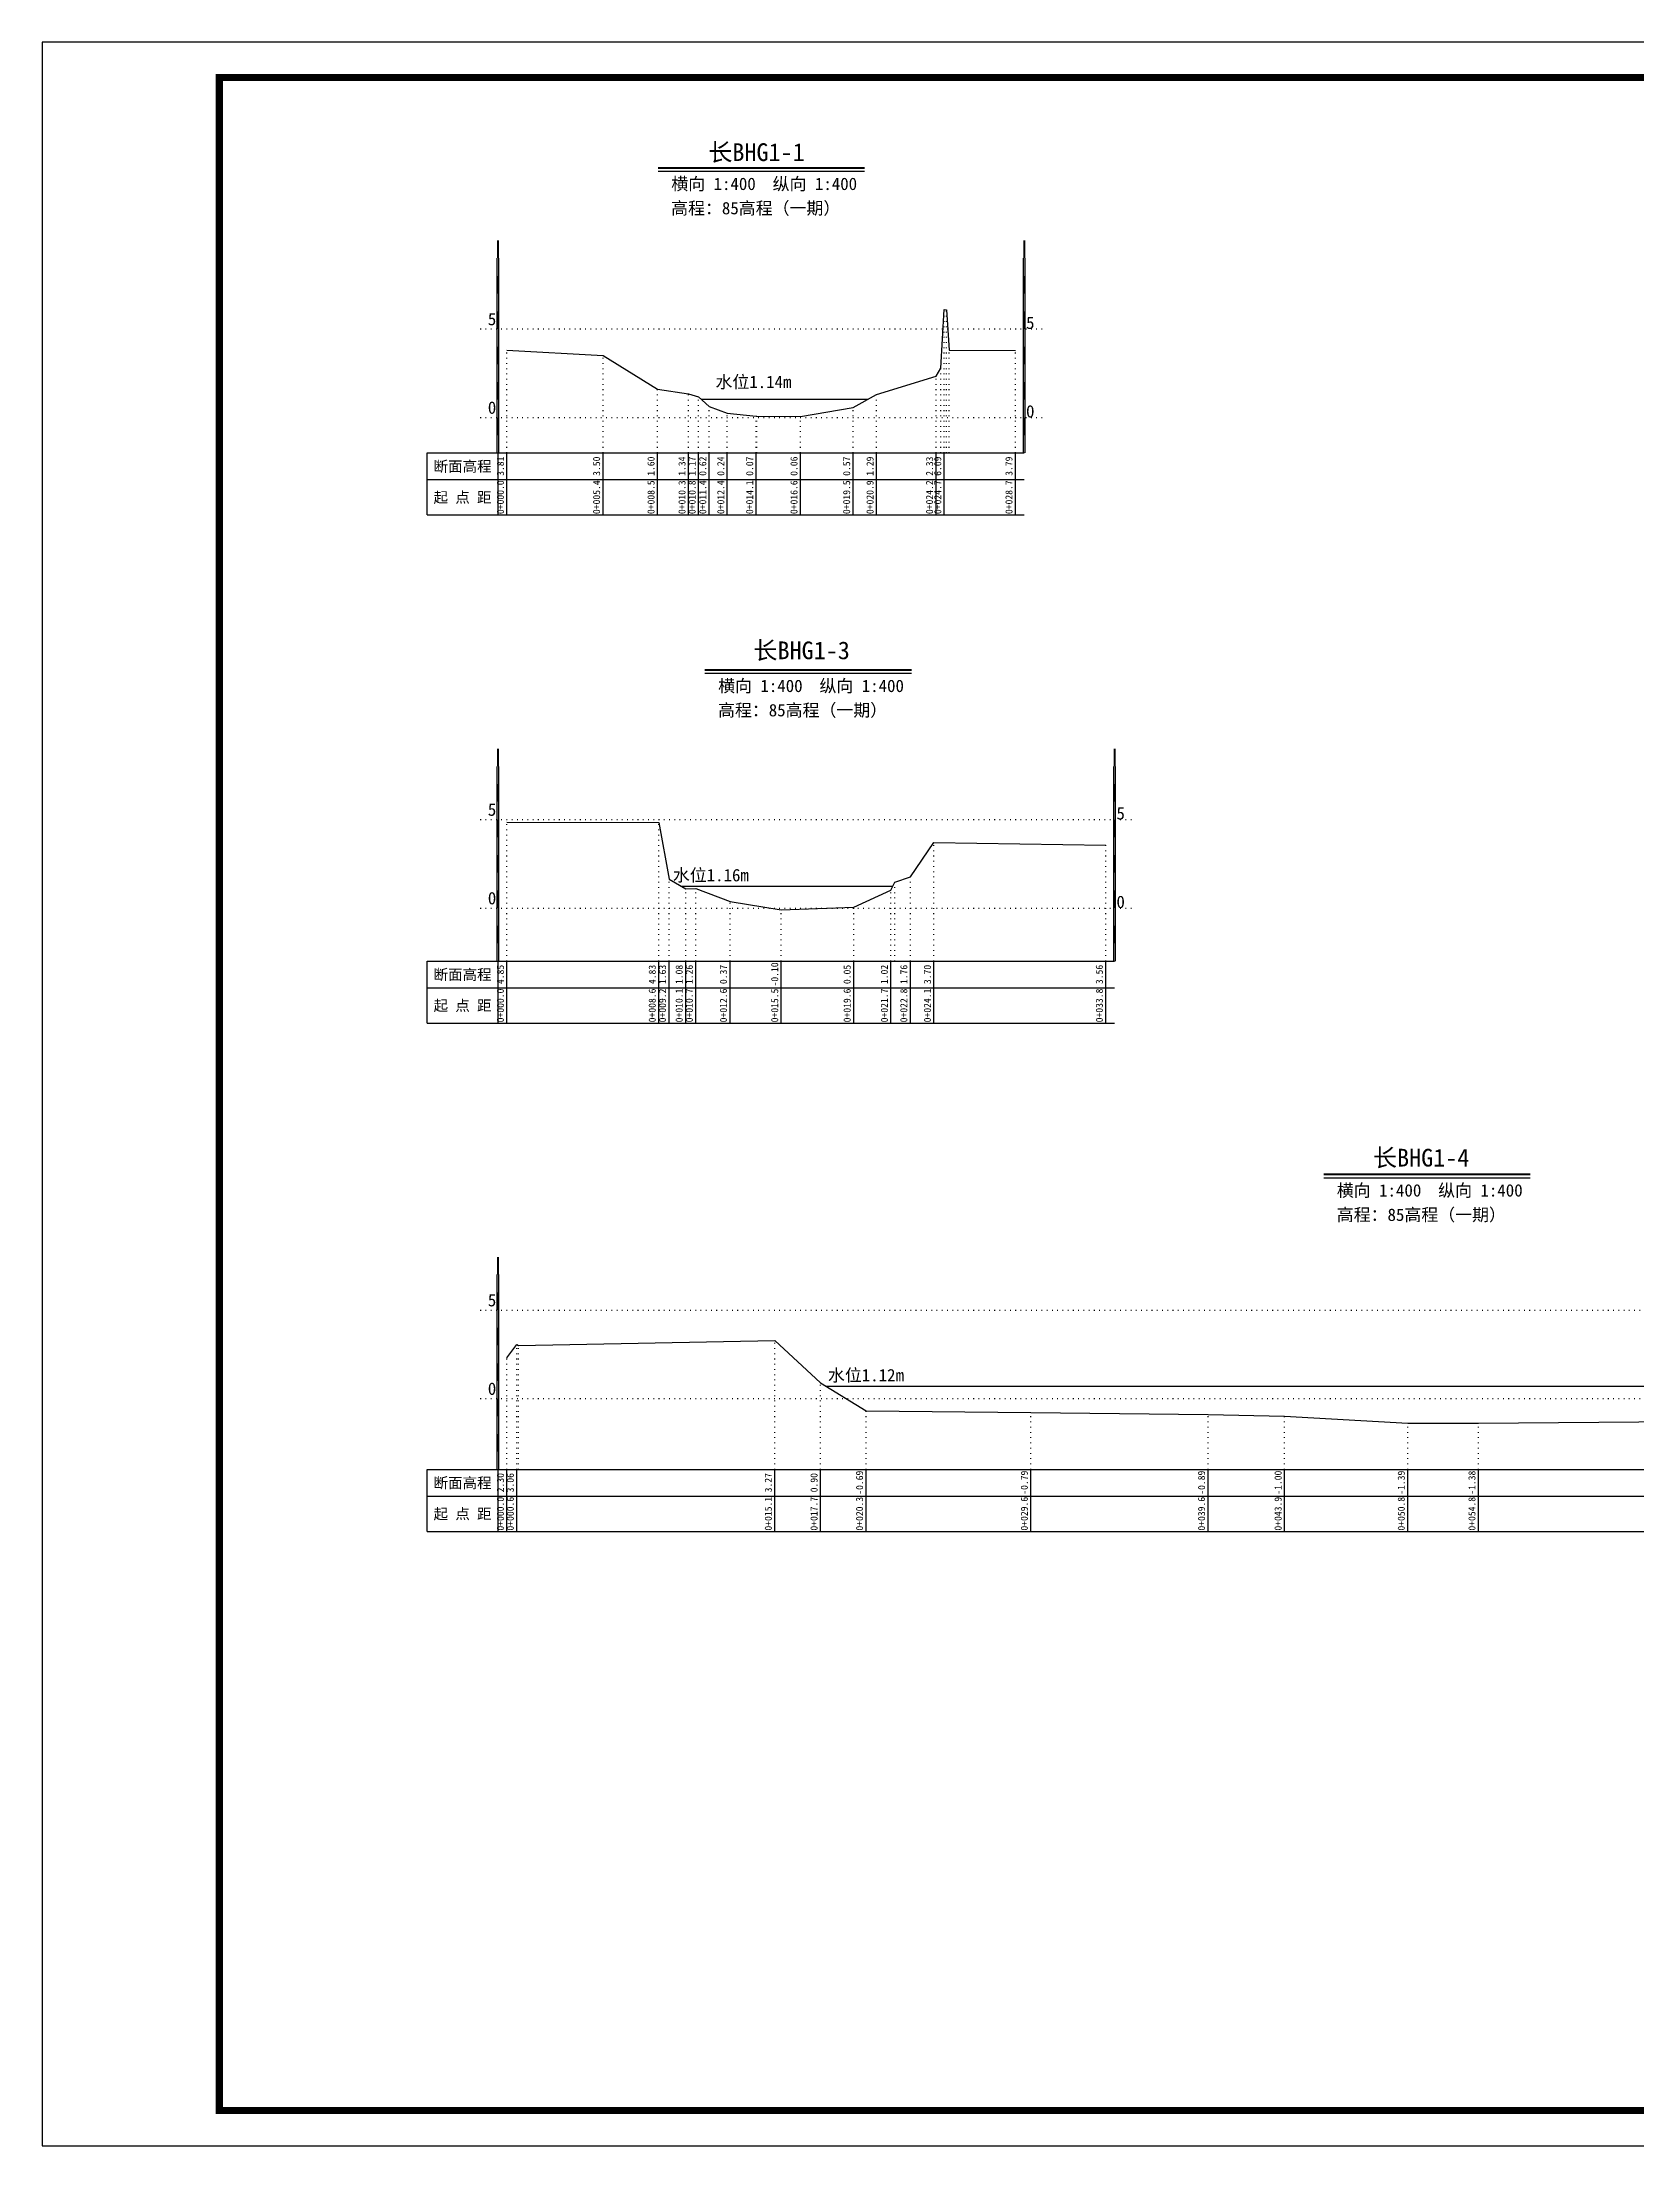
# Model space of a CAD drawing. Header units: millimetres. Extents: x 518104 to 523342, y 3371901 to 3372198.
# Drawn here: x 518104.4 to 518329.4, y 3371900.9 to 3372197.9 of the extents above; entities that cross this region are included whole.
import ezdxf
from ezdxf.enums import TextEntityAlignment as Align

# ---------------------------------------------------------------- set-up
doc = ezdxf.new("R2010")
doc.units = ezdxf.units.MM
doc.header["$LTSCALE"] = 0.4
doc.header["$MEASUREMENT"] = 0
doc.linetypes.add('X4', pattern=[1.6, 0, -1.6])
for name, color, linetype in [('DMX', 1, 'Continuous'), ('zdm1', 5, 'Continuous'), ('ZDMT5', 3, 'Continuous'), ('图层1', 4, 'Continuous'), ('图框', 7, 'Continuous'), ('断面名称', 5, 'Continuous'), ('比例尺', 3, 'Continuous')]:
    doc.layers.add(name, color=color, linetype=linetype)
doc.styles.add('HDM', font='仿宋_GB2312.ttf')

msp = doc.modelspace()

# ---------------------------------------------------------------- linework, layer by layer
at = {"layer": 'DMX', "linetype": 'Continuous', "flags": 128}
for points in [[(518169.93, 3372154.4), (518183.51, 3372153.62), (518191.18, 3372148.87), (518195.56, 3372148.22), (518196.98, 3372147.8), (518198.48, 3372146.42), (518201.03, 3372145.47), (518205.11, 3372145.05), (518205.18, 3372145.07), (518211.36, 3372145.02), (518218.78, 3372146.3), (518222.08, 3372148.1), (518230.48, 3372150.7), (518231.16, 3372151.85), (518231.63, 3372160.1), (518231.96, 3372160.05), (518232.33, 3372154.4), (518241.68, 3372154.35)], [(518169.93, 3372087.75), (518191.36, 3372087.7), (518192.81, 3372079.7), (518195.16, 3372078.32), (518196.58, 3372078.36), (518201.41, 3372076.55), (518208.63, 3372075.37), (518218.86, 3372075.75), (518224.11, 3372078.17), (518224.66, 3372079.27), (518226.86, 3372080.02), (518230.18, 3372084.87), (518254.43, 3372084.52)], [(518169.93, 3372012.12), (518171.33, 3372014.02), (518171.56, 3372013.85), (518207.73, 3372014.55), (518214.18, 3372008.62), (518220.61, 3372004.65), (518220.61, 3372004.65), (518243.86, 3372004.4), (518268.86, 3372004.15), (518268.86, 3372004.15), (518279.66, 3372003.87), (518297.03, 3372002.9), (518297.03, 3372002.9), (518307.01, 3372002.92), (518335.28, 3372003.12), (518350.21, 3372003.35), (518350.21, 3372003.35), (518367.56, 3372003.8), (518383.33, 3372004.72), (518383.33, 3372004.72), (518394.51, 3372011.27), (518401.41, 3372016.2), (518429.28, 3372016.25)]]:
    msp.add_lwpolyline(points, dxfattribs=at)
at = {"layer": 'zdm1', "linetype": 'Continuous'}
for p, q in [((518168.56, 3372139.87), (518168.56, 3372167.37)), ((518168.81, 3372139.87), (518168.81, 3372167.37)), ((518242.81, 3372139.87), (518242.81, 3372167.37)), ((518243.06, 3372139.87), (518243.06, 3372167.37)), ((518158.68, 3372139.87), (518169.93, 3372139.87)), ((518158.68, 3372131.12), (518158.68, 3372139.87)), ((518168.68, 3372131.12), (518168.68, 3372139.87)), ((518169.93, 3372139.87), (518242.93, 3372139.87)), ((518158.68, 3372136.12), (518242.93, 3372136.12)), ((518158.68, 3372131.12), (518242.93, 3372131.12)), ((518168.56, 3372068.12), (518168.56, 3372095.62)), ((518168.81, 3372068.12), (518168.81, 3372095.62)), ((518255.56, 3372068.12), (518255.56, 3372095.62)), ((518255.81, 3372068.12), (518255.81, 3372095.62)), ((518158.68, 3372068.12), (518169.93, 3372068.12)), ((518158.68, 3372059.37), (518158.68, 3372068.12)), ((518168.68, 3372059.37), (518168.68, 3372068.12)), ((518169.93, 3372068.12), (518255.68, 3372068.12)), ((518158.68, 3372064.37), (518255.68, 3372064.37)), ((518158.68, 3372059.37), (518255.68, 3372059.37)), ((518168.56, 3371996.37), (518168.56, 3372023.87)), ((518168.81, 3371996.37), (518168.81, 3372023.87)), ((518158.68, 3371996.37), (518169.93, 3371996.37)), ((518158.68, 3371987.62), (518158.68, 3371996.37)), ((518168.68, 3371987.62), (518168.68, 3371996.37)), ((518169.93, 3371996.37), (518430.53, 3371996.37)), ((518158.68, 3371992.62), (518430.53, 3371992.62)), ((518158.68, 3371987.62), (518236.86, 3371987.62)), ((518158.68, 3371987.62), (518430.53, 3371987.62))]:
    msp.add_line(p, q, dxfattribs=at)
at = {"layer": 'zdm1', "linetype": 'X4'}
for p, q in [((518166.18, 3372157.37), (518245.43, 3372157.37)), ((518166.18, 3372144.87), (518245.43, 3372144.87)), ((518166.18, 3372088.12), (518258.18, 3372088.12)), ((518166.18, 3372075.62), (518258.18, 3372075.62)), ((518166.18, 3372018.87), (518433.03, 3372018.87)), ((518166.18, 3372006.37), (518433.03, 3372006.37))]:
    msp.add_line(p, q, dxfattribs=at)
at = {"layer": 'zdm1', "linetype": 'Continuous', "flags": 128}
for points in [[(518168.68, 3372167.37, 0.25, 0.25, 0), (518168.68, 3372169.87, 0.25, 0.25, 0)], [(518242.93, 3372167.37, 0.25, 0.25, 0), (518242.93, 3372169.87, 0.25, 0.25, 0)], [(518168.68, 3372162.37, 0.25, 0.25, 0), (518168.68, 3372164.87, 0.25, 0.25, 0)], [(518242.93, 3372162.37, 0.25, 0.25, 0), (518242.93, 3372164.87, 0.25, 0.25, 0)], [(518168.68, 3372157.37, 0.25, 0.25, 0), (518168.68, 3372159.87, 0.25, 0.25, 0)], [(518242.93, 3372157.37, 0.25, 0.25, 0), (518242.93, 3372159.87, 0.25, 0.25, 0)], [(518168.68, 3372152.37, 0.25, 0.25, 0), (518168.68, 3372154.87, 0.25, 0.25, 0)], [(518242.93, 3372152.37, 0.25, 0.25, 0), (518242.93, 3372154.87, 0.25, 0.25, 0)], [(518168.68, 3372147.37, 0.25, 0.25, 0), (518168.68, 3372149.87, 0.25, 0.25, 0)], [(518242.93, 3372147.37, 0.25, 0.25, 0), (518242.93, 3372149.87, 0.25, 0.25, 0)], [(518168.68, 3372142.37, 0.25, 0.25, 0), (518168.68, 3372144.87, 0.25, 0.25, 0)], [(518242.93, 3372142.37, 0.25, 0.25, 0), (518242.93, 3372144.87, 0.25, 0.25, 0)], [(518168.68, 3372095.62, 0.25, 0.25, 0), (518168.68, 3372098.12, 0.25, 0.25, 0)], [(518255.68, 3372095.62, 0.25, 0.25, 0), (518255.68, 3372098.12, 0.25, 0.25, 0)], [(518168.68, 3372090.62, 0.25, 0.25, 0), (518168.68, 3372093.12, 0.25, 0.25, 0)], [(518255.68, 3372090.62, 0.25, 0.25, 0), (518255.68, 3372093.12, 0.25, 0.25, 0)], [(518168.68, 3372085.62, 0.25, 0.25, 0), (518168.68, 3372088.12, 0.25, 0.25, 0)], [(518255.68, 3372085.62, 0.25, 0.25, 0), (518255.68, 3372088.12, 0.25, 0.25, 0)], [(518168.68, 3372080.62, 0.25, 0.25, 0), (518168.68, 3372083.12, 0.25, 0.25, 0)], [(518255.68, 3372080.62, 0.25, 0.25, 0), (518255.68, 3372083.12, 0.25, 0.25, 0)], [(518168.68, 3372075.62, 0.25, 0.25, 0), (518168.68, 3372078.12, 0.25, 0.25, 0)], [(518255.68, 3372075.62, 0.25, 0.25, 0), (518255.68, 3372078.12, 0.25, 0.25, 0)], [(518168.68, 3372070.62, 0.25, 0.25, 0), (518168.68, 3372073.12, 0.25, 0.25, 0)], [(518255.68, 3372070.62, 0.25, 0.25, 0), (518255.68, 3372073.12, 0.25, 0.25, 0)], [(518168.68, 3372023.87, 0.25, 0.25, 0), (518168.68, 3372026.37, 0.25, 0.25, 0)], [(518168.68, 3372018.87, 0.25, 0.25, 0), (518168.68, 3372021.37, 0.25, 0.25, 0)], [(518168.68, 3372013.87, 0.25, 0.25, 0), (518168.68, 3372016.37, 0.25, 0.25, 0)], [(518168.68, 3372008.87, 0.25, 0.25, 0), (518168.68, 3372011.37, 0.25, 0.25, 0)], [(518168.68, 3372003.87, 0.25, 0.25, 0), (518168.68, 3372006.37, 0.25, 0.25, 0)], [(518168.68, 3371998.87, 0.25, 0.25, 0), (518168.68, 3372001.37, 0.25, 0.25, 0)]]:
    msp.add_lwpolyline(points, format="xyseb", dxfattribs=at)
at = {"layer": 'ZDMT5', "linetype": 'X4'}
for p, q in [((518231.63, 3372139.87), (518231.63, 3372160.1)), ((518231.96, 3372139.87), (518231.96, 3372160.05)), ((518169.93, 3372139.87), (518169.93, 3372154.4)), ((518183.51, 3372139.87), (518183.51, 3372153.62)), ((518232.33, 3372139.87), (518232.33, 3372154.4)), ((518241.68, 3372139.87), (518241.68, 3372154.35)), ((518230.48, 3372139.87), (518230.48, 3372150.7)), ((518231.16, 3372139.87), (518231.16, 3372151.85)), ((518191.18, 3372139.87), (518191.18, 3372148.87)), ((518195.56, 3372139.87), (518195.56, 3372148.22)), ((518196.98, 3372139.87), (518196.98, 3372147.8)), ((518222.08, 3372139.87), (518222.08, 3372148.1)), ((518198.48, 3372139.87), (518198.48, 3372146.42)), ((518201.03, 3372139.87), (518201.03, 3372145.47)), ((518205.11, 3372139.87), (518205.11, 3372145.05)), ((518205.18, 3372139.87), (518205.18, 3372145.07)), ((518211.36, 3372139.87), (518211.36, 3372145.02)), ((518218.78, 3372139.87), (518218.78, 3372146.3)), ((518169.93, 3372068.12), (518169.93, 3372087.75)), ((518191.36, 3372068.12), (518191.36, 3372087.7)), ((518230.18, 3372068.12), (518230.18, 3372084.87)), ((518254.43, 3372068.12), (518254.43, 3372084.52)), ((518192.81, 3372068.12), (518192.81, 3372079.7)), ((518224.66, 3372068.12), (518224.66, 3372079.27)), ((518226.86, 3372068.12), (518226.86, 3372080.02)), ((518195.16, 3372068.12), (518195.16, 3372078.32)), ((518196.58, 3372068.12), (518196.58, 3372078.36)), ((518201.41, 3372068.12), (518201.41, 3372076.55)), ((518218.86, 3372068.12), (518218.86, 3372075.75)), ((518224.11, 3372068.12), (518224.11, 3372078.17)), ((518208.63, 3372068.12), (518208.63, 3372075.37)), ((518171.33, 3371996.37), (518171.33, 3372014.02)), ((518171.56, 3371996.37), (518171.56, 3372013.85)), ((518207.73, 3371996.37), (518207.73, 3372014.55)), ((518169.93, 3371996.37), (518169.93, 3372012.12)), ((518214.18, 3371996.37), (518214.18, 3372008.62)), ((518220.61, 3371996.37), (518220.61, 3372004.65)), ((518220.61, 3371996.37), (518220.61, 3372004.65)), ((518243.86, 3371996.37), (518243.86, 3372004.4)), ((518268.86, 3371996.37), (518268.86, 3372004.15)), ((518268.86, 3371996.37), (518268.86, 3372004.15)), ((518279.66, 3371996.37), (518279.66, 3372003.87)), ((518297.03, 3371996.37), (518297.03, 3372002.9)), ((518297.03, 3371996.37), (518297.03, 3372002.9)), ((518307.01, 3371996.37), (518307.01, 3372002.92))]:
    msp.add_line(p, q, dxfattribs=at)
at = {"layer": 'ZDMT5', "linetype": 'Continuous'}
for p, q in [((518169.93, 3372131.12), (518169.93, 3372139.87)), ((518183.51, 3372131.12), (518183.51, 3372139.87)), ((518191.18, 3372131.12), (518191.18, 3372139.87)), ((518195.56, 3372131.12), (518195.56, 3372139.87)), ((518196.98, 3372131.12), (518196.98, 3372139.87)), ((518198.48, 3372131.12), (518198.48, 3372139.87)), ((518201.03, 3372131.12), (518201.03, 3372139.87)), ((518205.11, 3372131.12), (518205.11, 3372139.87)), ((518211.36, 3372131.12), (518211.36, 3372139.87)), ((518218.78, 3372131.12), (518218.78, 3372139.87)), ((518222.08, 3372131.12), (518222.08, 3372139.87)), ((518230.48, 3372131.12), (518230.48, 3372139.87)), ((518231.63, 3372131.12), (518231.63, 3372139.87)), ((518241.68, 3372131.12), (518241.68, 3372139.87)), ((518169.93, 3372059.37), (518169.93, 3372068.12)), ((518191.36, 3372059.37), (518191.36, 3372068.12)), ((518192.81, 3372059.37), (518192.81, 3372068.12)), ((518195.16, 3372059.37), (518195.16, 3372068.12)), ((518196.58, 3372059.37), (518196.58, 3372068.12)), ((518201.41, 3372059.37), (518201.41, 3372068.12)), ((518208.63, 3372059.37), (518208.63, 3372068.12)), ((518218.86, 3372059.37), (518218.86, 3372068.12)), ((518224.11, 3372059.37), (518224.11, 3372068.12)), ((518226.86, 3372059.37), (518226.86, 3372068.12)), ((518230.18, 3372059.37), (518230.18, 3372068.12)), ((518254.43, 3372059.37), (518254.43, 3372068.12)), ((518169.93, 3371987.62), (518169.93, 3371996.37)), ((518171.33, 3371987.62), (518171.33, 3371996.37)), ((518207.73, 3371987.62), (518207.73, 3371996.37)), ((518214.18, 3371987.62), (518214.18, 3371996.37)), ((518220.61, 3371987.62), (518220.61, 3371996.37)), ((518243.86, 3371987.62), (518243.86, 3371996.37)), ((518268.86, 3371987.62), (518268.86, 3371996.37)), ((518279.66, 3371987.62), (518279.66, 3371996.37)), ((518297.03, 3371987.62), (518297.03, 3371996.37)), ((518307.01, 3371987.62), (518307.01, 3371996.37))]:
    msp.add_line(p, q, dxfattribs=at)
at = {"layer": '图层1', "color": 6, "linetype": 'Continuous', "flags": 128}
for points in [[(518197.35, 3372147.46), (518220.91, 3372147.46)], [(518194.47, 3372078.72), (518224.38, 3372078.72)], [(518215, 3372008.12), (518389.13, 3372008.12)]]:
    msp.add_lwpolyline(points, dxfattribs=at)
at = {"layer": '图框', "flags": 128}
msp.add_lwpolyline([(518104.36, 3371900.87), (518524.36, 3371900.87), (518524.36, 3372197.87), (518104.36, 3372197.87)], close=True, dxfattribs=at)
at = {"layer": '图框', "const_width": 1, "flags": 128}
msp.add_lwpolyline([(518129.36, 3371905.87), (518519.36, 3371905.87), (518519.36, 3372192.87), (518129.36, 3372192.87)], close=True, dxfattribs=at)
at = {"layer": '比例尺', "color": 3, "linetype": 'Continuous', "lineweight": 40}
for p, q in [((518191.27, 3372180.13), (518220.39, 3372180.13)), ((518197.88, 3372109.26), (518227.01, 3372109.26)), ((518285.17, 3372038.04), (518314.3, 3372038.04))]:
    msp.add_line(p, q, dxfattribs=at)
at = {"layer": '比例尺', "color": 3, "linetype": 'Continuous'}
for p, q in [((518191.27, 3372179.63), (518220.39, 3372179.63)), ((518197.88, 3372108.76), (518227.01, 3372108.76)), ((518285.17, 3372037.54), (518314.3, 3372037.54))]:
    msp.add_line(p, q, dxfattribs=at)

# ---------------------------------------------------------------- texts
at = {"layer": 'zdm1', "linetype": 'Continuous', "style": 'HDM'}
for s, p in [('5', (518168.43, 3372157.37)), ('0', (518168.43, 3372144.87)), ('5', (518168.43, 3372088.12)), ('0', (518168.43, 3372075.62)), ('5', (518168.43, 3372018.87)), ('0', (518168.43, 3372006.37))]:
    msp.add_text(s, height=1.75, dxfattribs=at).set_placement(p, align=Align.BOTTOM_RIGHT)
for s, p in [('5', (518243.18, 3372157.37)), ('0', (518243.18, 3372144.87)), ('5', (518255.93, 3372088.12)), ('0', (518255.93, 3372075.62))]:
    msp.add_text(s, height=1.75, dxfattribs=at).set_placement(p)
for s, p in [('断面高程', (518163.68, 3372138)), ('起 点 距', (518163.68, 3372133.62)), ('断面高程', (518163.68, 3372066.25)), ('起 点 距', (518163.68, 3372061.87)), ('断面高程', (518163.68, 3371994.5)), ('起 点 距', (518163.68, 3371990.12))]:
    msp.add_text(s, height=1.5, dxfattribs=at).set_placement(p, align=Align.MIDDLE)
at = {"layer": 'ZDMT5', "linetype": 'Continuous', "style": 'HDM'}
for s, p in [('3.81', (518169.81, 3372138)), ('3.50', (518183.38, 3372138)), ('1.60', (518191.06, 3372138)), ('1.34', (518195.43, 3372138)), ('1.17', (518196.86, 3372138)), ('0.62', (518198.36, 3372138)), ('0.24', (518200.91, 3372138)), ('0.07', (518204.98, 3372138)), ('0.06', (518211.23, 3372138)), ('0.57', (518218.66, 3372138)), ('1.29', (518221.96, 3372138)), ('2.33', (518230.36, 3372138)), ('6.09', (518231.51, 3372138)), ('3.79', (518241.56, 3372138)), ('0+000.0', (518169.81, 3372133.62)), ('0+005.4', (518183.38, 3372133.62)), ('0+008.5', (518191.06, 3372133.62)), ('0+010.3', (518195.43, 3372133.62)), ('0+010.8', (518196.86, 3372133.62)), ('0+011.4', (518198.36, 3372133.62)), ('0+012.4', (518200.91, 3372133.62)), ('0+014.1', (518204.98, 3372133.62)), ('0+016.6', (518211.23, 3372133.62)), ('0+019.5', (518218.66, 3372133.62)), ('0+020.9', (518221.96, 3372133.62)), ('0+024.2', (518230.36, 3372133.62)), ('0+024.7', (518231.51, 3372133.62)), ('0+028.7', (518241.56, 3372133.62)), ('4.85', (518169.81, 3372066.25)), ('4.83', (518191.23, 3372066.25)), ('1.63', (518192.68, 3372066.25)), ('1.08', (518195.03, 3372066.25)), ('1.26', (518196.46, 3372066.25)), ('0.37', (518201.28, 3372066.25)), ('-0.10', (518208.51, 3372066.25)), ('0.05', (518218.73, 3372066.25)), ('1.02', (518223.98, 3372066.25)), ('1.76', (518226.73, 3372066.25)), ('3.70', (518230.06, 3372066.25)), ('3.56', (518254.31, 3372066.25)), ('0+000.0', (518169.81, 3372061.87)), ('0+008.6', (518191.23, 3372061.87)), ('0+009.2', (518192.68, 3372061.87)), ('0+010.1', (518195.03, 3372061.87)), ('0+010.7', (518196.46, 3372061.87)), ('0+012.6', (518201.28, 3372061.87)), ('0+015.5', (518208.51, 3372061.87)), ('0+019.6', (518218.73, 3372061.87)), ('0+021.7', (518223.98, 3372061.87)), ('0+022.8', (518226.73, 3372061.87)), ('0+024.1', (518230.06, 3372061.87)), ('0+033.8', (518254.31, 3372061.87)), ('2.30', (518169.81, 3371994.5)), ('3.06', (518171.21, 3371994.5)), ('3.27', (518207.61, 3371994.5)), ('0.90', (518214.06, 3371994.5)), ('-0.69', (518220.48, 3371994.5)), ('-0.79', (518243.73, 3371994.5)), ('-0.89', (518268.73, 3371994.5)), ('-1.00', (518279.53, 3371994.5)), ('-1.39', (518296.91, 3371994.5)), ('-1.38', (518306.88, 3371994.5)), ('0+000.0', (518169.81, 3371990.12)), ('0+000.6', (518171.21, 3371990.12)), ('0+015.1', (518207.61, 3371990.12)), ('0+017.7', (518214.06, 3371990.12)), ('0+020.3', (518220.48, 3371990.12)), ('0+029.6', (518243.73, 3371990.12)), ('0+039.6', (518268.73, 3371990.12)), ('0+043.9', (518279.53, 3371990.12)), ('0+050.8', (518296.91, 3371990.12)), ('0+054.8', (518306.88, 3371990.12))]:
    msp.add_text(s, height=1, rotation=90, dxfattribs=at).set_placement(p, align=Align.BOTTOM_CENTER)
at = {"layer": '图层1', "color": 6, "linetype": 'Continuous', "style": 'HDM'}
for s, p in [('水位1.14m', (518204.72, 3372149.94)), ('水位1.16m', (518198.71, 3372080.31)), ('水位1.12m', (518220.59, 3372009.72))]:
    msp.add_text(s, height=1.75, dxfattribs=at).set_placement(p, align=Align.MIDDLE)
at = {"layer": '断面名称', "color": 5, "linetype": 'Continuous', "style": 'HDM'}
for s, p in [('长BHG1-1', (518205.14, 3372182.38)), ('长BHG1-3', (518211.51, 3372112.05)), ('长BHG1-4', (518298.92, 3372040.43))]:
    msp.add_text(s, height=2.5, dxfattribs=at).set_placement(p, align=Align.MIDDLE)
at = {"layer": '比例尺', "color": 3, "linetype": 'Continuous', "style": 'HDM'}
for s, p in [('横向 1:400  纵向 1:400', (518219.34, 3372176.46)), ('高程：85高程（一期）', (518216.97, 3372173.03)), ('横向 1:400  纵向 1:400', (518225.95, 3372105.59)), ('高程：85高程（一期）', (518223.58, 3372102.16)), ('横向 1:400  纵向 1:400', (518313.24, 3372034.37)), ('高程：85高程（一期）', (518310.88, 3372030.93))]:
    msp.add_text(s, height=1.75, dxfattribs=at).set_placement(p, align=Align.BOTTOM_RIGHT)

doc.saveas('drawing.dxf')
